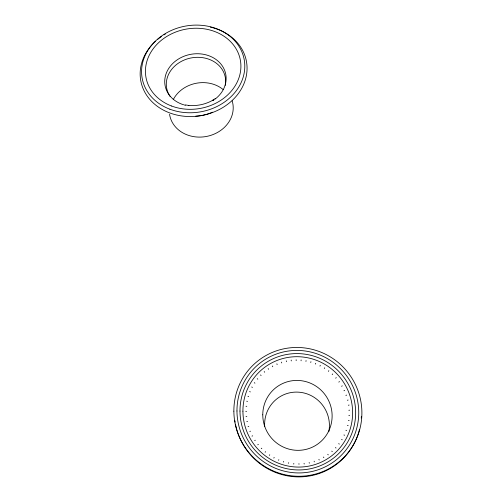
<?xml version="1.0" encoding="UTF-8"?>
<svg xmlns="http://www.w3.org/2000/svg" width="502" height="502" viewBox="0 0 502 502"><rect width="100%" height="100%" fill="white"/><g stroke="black" fill="none" stroke-linecap="round" stroke-linejoin="round"><path stroke-width="0.75" d="M301.068 360.787L301.125 359.928M293.752 464.112L293.808 463.384M305.938 361.427L306.069 360.58M288.568 463.365L288.706 462.643M310.738 362.532L310.945 361.697M283.486 462.091L283.699 461.394M315.425 364.094L315.702 363.285M278.554 460.321L278.842 459.65M319.956 366.102L320.301 365.318M324.286 368.537L324.694 367.79M273.816 458.069L274.18 457.435M328.371 371.38L328.848 370.677M269.323 455.358L269.762 454.768M332.186 374.611L332.719 373.959M265.125 452.22L265.627 451.674M335.681 378.194L336.265 377.598M261.26 448.688L261.818 448.198M338.825 382.11L339.465 381.564M341.592 386.314L342.27 385.831M257.764 444.797L258.373 444.37M212.541 100.375L215.421 98.499M343.945 390.769L344.667 390.355M254.665 440.593L255.323 440.235M213.049 100.086C205.632 104.391 196.859 106.248 188.332 105.382L188.852 105.458L185.426 104.931M345.865 395.438L346.618 395.099M252.004 436.119L252.701 435.824M347.334 400.282L348.106 400.012M249.789 431.413L250.517 431.199M348.325 405.246L349.116 405.058M248.051 426.537L248.804 426.399M348.834 410.291L349.637 410.178M246.796 421.529L247.568 421.467M348.84 415.367L349.649 415.336M246.036 416.447L246.821 416.459M348.357 420.419L349.16 420.469M245.773 411.326L246.557 411.42M347.371 425.401L348.162 425.533M246.011 406.231L246.789 406.4M345.897 430.27L346.662 430.471M246.733 401.205L247.499 401.449M343.945 434.964L344.686 435.24M247.944 396.285L248.685 396.605M341.536 439.445L342.232 439.79M249.613 391.529L250.335 391.924M338.674 443.655L339.333 444.075M251.734 386.979L252.418 387.437M335.411 447.564L336.014 448.041M254.282 382.668L254.928 383.189M257.225 378.64L257.827 379.217M331.759 451.122L332.305 451.656M260.544 374.925L261.096 375.559M327.756 454.291L328.245 454.875M264.203 371.562L264.698 372.246M323.451 457.04L323.872 457.673M268.162 368.575L268.595 369.303M318.889 459.336L319.228 460.008M272.391 365.989L272.762 366.755M314.101 461.156L314.371 461.859M276.847 363.831L277.154 364.634M281.496 362.118L281.735 362.94M309.15 462.486L309.339 463.202M286.291 360.863L286.454 361.704M304.08 463.302L304.193 464.036M291.191 360.072L291.279 360.925M298.947 463.603L298.979 464.337M296.149 359.765L296.167 360.624M359.407 429.794A64.319 63.196 55.8 0 1 296.017 476.837A64.319 63.196 55.8 0 1 235.463 424.177M235.093 422.113A64.319 63.196 55.8 0 1 234.892 420.726M361.333 416.61A64.319 63.196 55.8 0 1 361.258 418.009M264.705 426.65A32.944 32.253 63.3 0 1 299.023 392.194A32.944 32.253 63.3 0 1 328.81 431.77M232.156 100.833A32.084 27.579 -10.5 0 1 207.32 136.28A32.084 27.579 -10.5 0 1 169.563 114.255M173.234 99.678A30.898 26.556 -10.5 0 1 223.17 89.569M170.153 96.516A29.806 25.232 -10.4 0 1 190.798 58.006A29.806 25.232 -10.4 0 1 225.241 85.371M183.6 104.767A30.854 26.079 -10.4 0 1 169.343 67.494A30.854 26.079 -10.4 0 1 215.603 59.192A30.854 26.079 -10.4 0 1 215.057 99.126M213.908 99.961A30.854 26.079 -10.4 0 1 212.848 100.664M185.426 105.269A30.854 26.079 -10.4 0 1 184.203 104.943M218.257 29.53A53.714 45.155 -10.4 0 1 238.35 93.567A53.714 45.155 -10.4 0 1 160.025 108.15A53.714 45.155 -10.4 0 1 155.582 41.195M157.848 39.244A53.714 45.155 -10.4 0 1 161.475 36.52M164.028 34.851A53.714 45.155 -10.4 0 1 165.34 34.067M210.338 27.114A53.714 45.155 -10.4 0 1 217.561 29.267M212.49 112.178A39.012 33.025 -10.4 0 1 195.774 116.163M233.869 411.169A64.764 63.647 55.1 0 0 330.19 467.989A64.764 63.647 55.1 0 0 329.594 356.451A64.764 63.647 55.1 0 0 233.869 411.169M236.963 410.987A61.608 60.547 55 0 0 328.559 465.084A61.608 60.547 55 0 0 328.044 358.986A61.608 60.547 55 0 0 236.963 410.987M239.981 411.069A58.508 57.504 55.2 0 0 326.946 462.499A58.508 57.504 55.2 0 0 326.513 361.729A58.508 57.504 55.2 0 0 239.981 411.069M242.924 411.201A55.502 54.542 55.3 0 0 325.384 460.027A55.502 54.542 55.3 0 0 325.02 364.439A55.502 54.542 55.3 0 0 242.924 411.201M262.772 414.815A35.134 34.5 58 0 0 314.792 445.933A35.134 34.5 58 0 0 314.779 385.392A35.134 34.5 58 0 0 262.772 414.815M171.508 105.991A47.972 40.273 -10.4 0 0 240.847 64.13A47.972 40.273 -10.4 0 0 167.153 36.226A47.972 40.273 -10.4 0 0 171.508 105.991M169.858 109.204A51.869 43.542 -10.4 0 0 244.725 63.823A51.869 43.542 -10.4 0 0 164.982 33.785A51.869 43.542 -10.4 0 0 169.858 109.204"/></g></svg>
